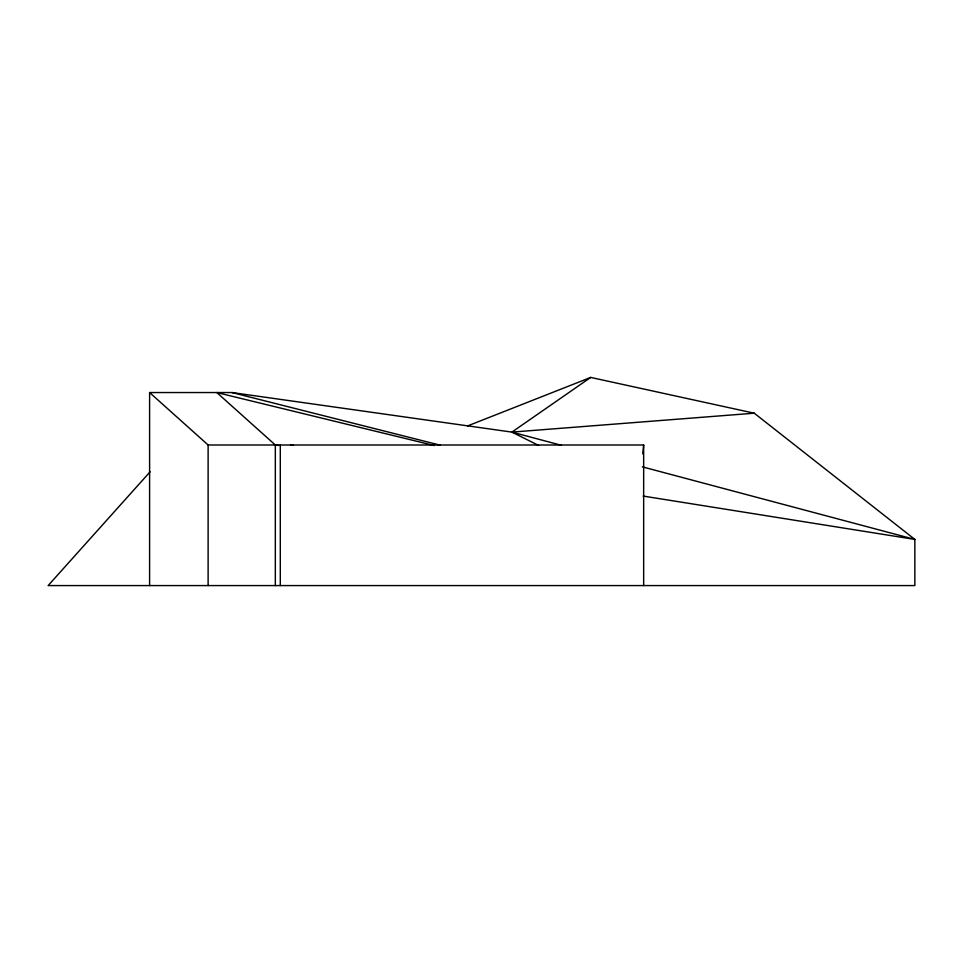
<?xml version="1.0" encoding="UTF-8"?>
<svg xmlns="http://www.w3.org/2000/svg" width="963" height="963" viewBox="0 0 963 963"><rect width="100%" height="100%" fill="white"/><g stroke="black" fill="none" stroke-linecap="round" stroke-linejoin="round"><path stroke-width="1.44" d="M642.778 453.886L643.657 445.002L208.128 445.002L149.602 392.543L149.602 585.576M150.132 471.774L48.15 585.576L914.85 585.576L914.85 539.424L754.258 413.199L590.692 377.424L467.669 425.899M149.602 392.543L231.975 392.543L511.895 432.11L590.692 377.424M538.594 445.424L511.895 432.11L754.258 413.199M434.325 445.556L216.807 392.543L275.334 445.002L278.307 445.412M290.489 445.002L293.462 445.436M643.152 496.065L914.85 539.424L642.345 466.85M231.975 392.543L440.428 445.243M511.895 432.11L561.176 445.231M643.657 445.002L643.657 585.576M280.293 445.002L280.293 585.576M275.334 445.002L275.334 585.576M208.128 445.002L208.128 585.576"/></g></svg>
